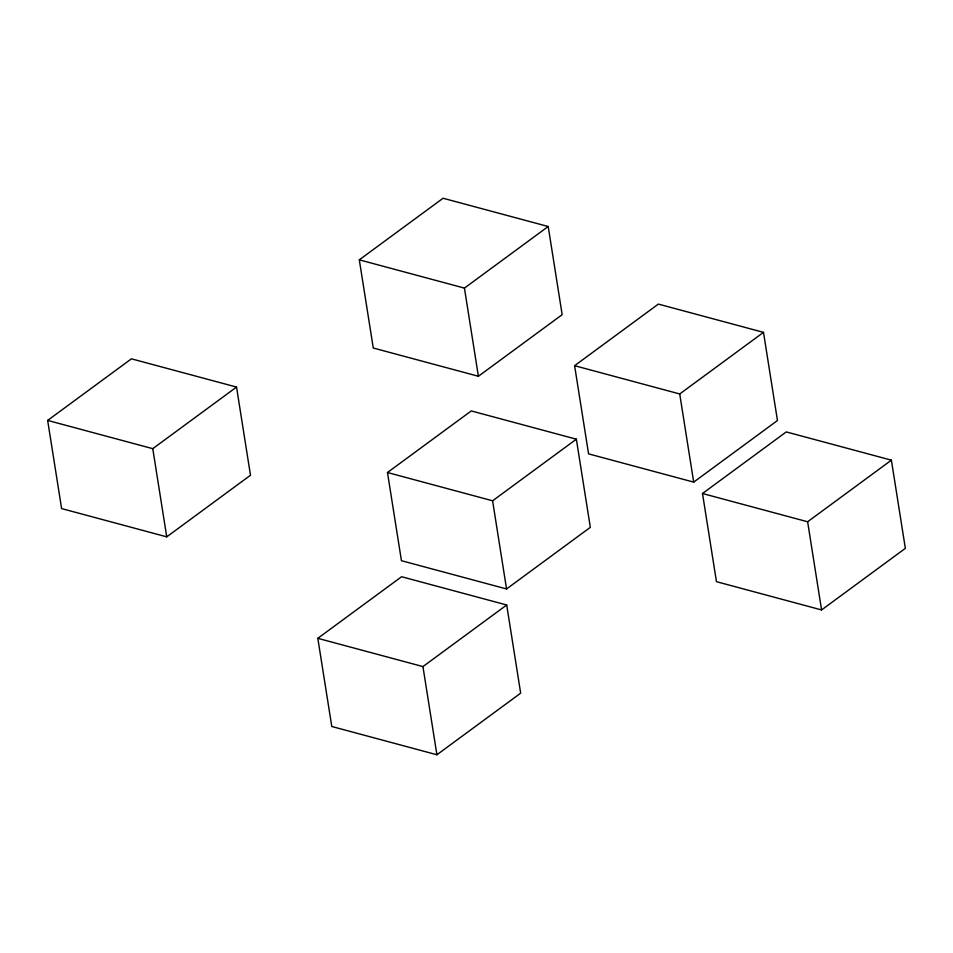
<?xml version="1.0" encoding="UTF-8"?>
<svg xmlns="http://www.w3.org/2000/svg" width="953" height="953" viewBox="0 0 953 953"><rect width="100%" height="100%" fill="white"/><g stroke="black" fill="none" stroke-linecap="round" stroke-linejoin="round"><path stroke-width="1.43" d="M47.65 420.416L131.419 358.816L236.535 387.073L250.496 475.249L166.739 536.849L61.611 508.58L47.65 420.416L152.766 448.672L236.535 387.073M359.305 259.835L443.074 198.248L548.201 226.504L562.163 314.681L478.394 376.268L373.278 348.012L359.305 259.835L464.433 288.104L548.201 226.504M387.478 472.521L471.247 410.922L576.362 439.19L590.324 527.354L506.555 588.954L401.439 560.698L387.478 472.521L492.594 500.79L576.362 439.19M574.599 365.69L658.368 304.09L763.496 332.359L777.457 420.523L693.689 482.123L588.573 453.866L574.599 365.69L679.727 393.958L763.496 332.359M317.814 638.319L401.582 576.732L506.698 604.988L520.672 693.165L436.903 754.752L331.787 726.496L317.814 638.319L422.941 666.588L506.698 604.988M702.504 493.511L786.261 431.912L891.389 460.168L905.35 548.344L821.581 609.944L716.465 581.675L702.504 493.511L807.62 521.767L891.389 460.168M807.62 521.767L821.581 609.944M679.727 393.958L693.689 482.123M464.433 288.104L478.394 376.268M492.594 500.79L506.555 588.954M422.941 666.588L436.903 754.752M152.766 448.672L166.739 536.849"/></g></svg>
